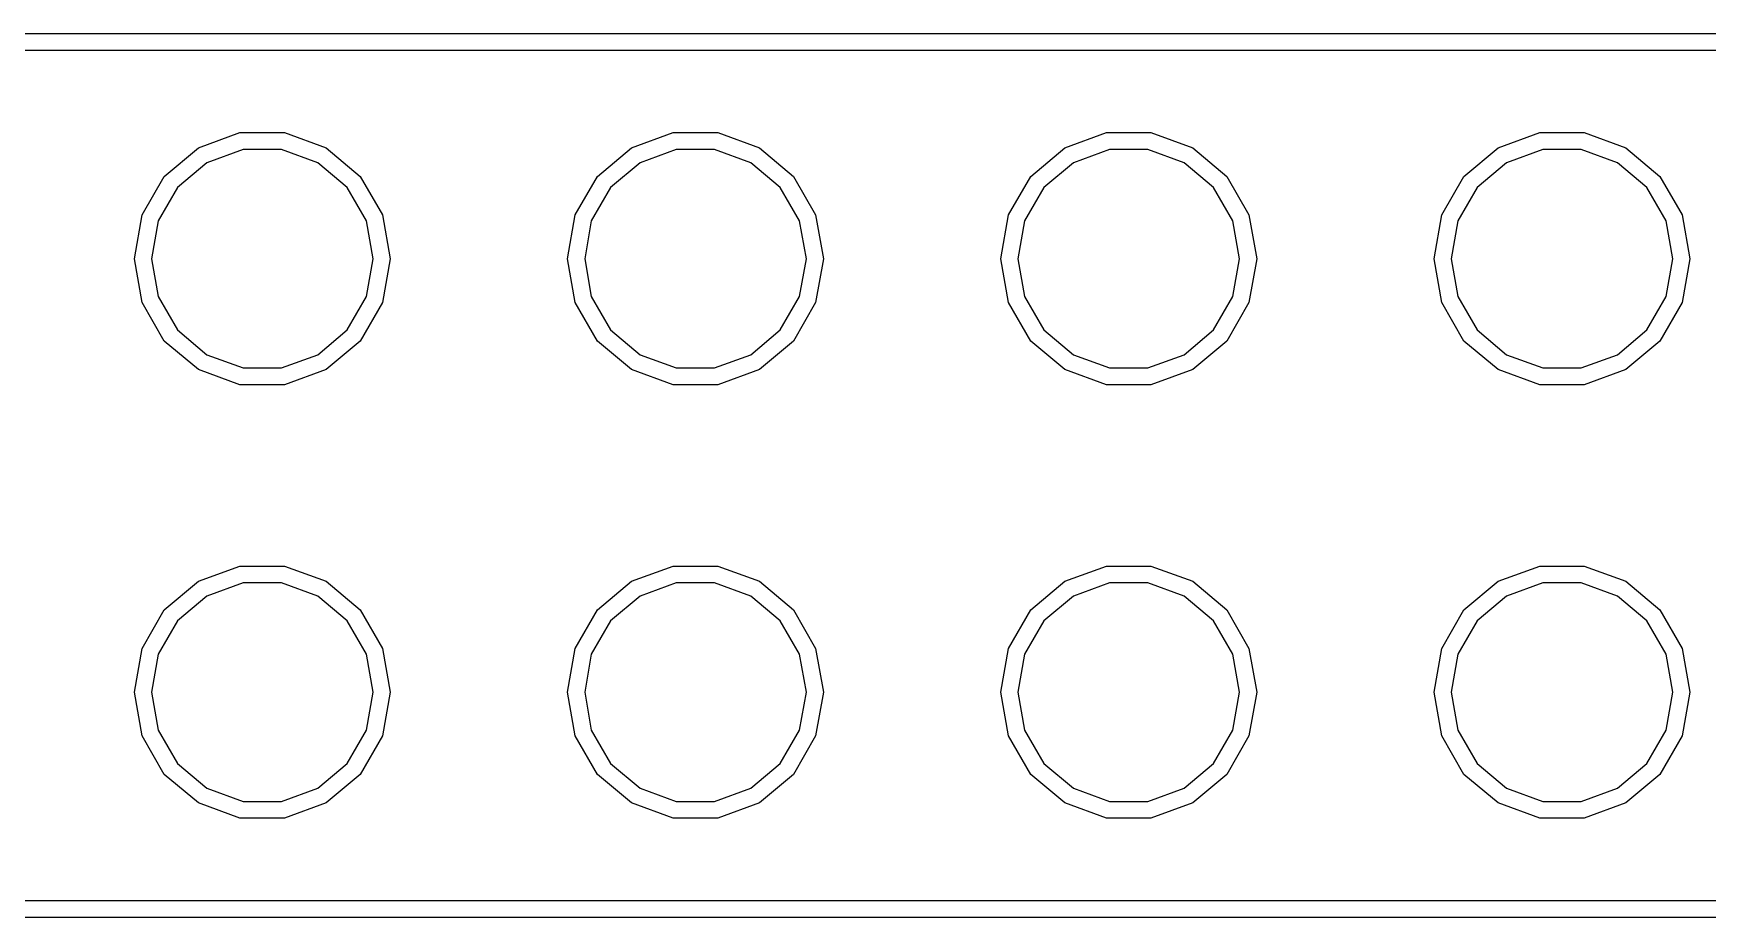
# Model space of a CAD drawing. Extents: x 105.1 to 166.9, y -128.1 to -71.6.
# Drawn here: x 138.34 to 148.15, y -128.13 to -122.95 of the extents above; entities that cross this region are included whole.
import ezdxf

# ---------------------------------------------------------------- set-up
doc = ezdxf.new("R2010")
doc.units = 0
doc.header["$MEASUREMENT"] = 0
doc.layers.add('BLACK', color=7, linetype='CONTINUOUS')

msp = doc.modelspace()

# ---------------------------------------------------------------- linework, layer by layer
at = {"layer": 'Black'}
for p, q in [((123.167, -122.949), (156.187, -122.949)), ((156.137, -123.049), (123.217, -123.049)), ((139.302, -123.619), (139.546, -123.53)), ((139.546, -123.53), (139.807, -123.53)), ((139.807, -123.53), (140.052, -123.619)), ((141.842, -123.619), (142.086, -123.53)), ((142.086, -123.53), (142.347, -123.53)), ((142.347, -123.53), (142.592, -123.619)), ((144.382, -123.619), (144.626, -123.53)), ((144.626, -123.53), (144.887, -123.53)), ((144.887, -123.53), (145.132, -123.619)), ((146.922, -123.619), (147.166, -123.53)), ((147.166, -123.53), (147.427, -123.53)), ((147.427, -123.53), (147.672, -123.619)), ((139.102, -123.787), (139.302, -123.619)), ((139.564, -123.628), (139.352, -123.706)), ((139.789, -123.628), (139.564, -123.628)), ((140.002, -123.706), (139.789, -123.628)), ((140.052, -123.619), (140.251, -123.787)), ((141.642, -123.787), (141.842, -123.619)), ((142.104, -123.628), (141.892, -123.706)), ((142.329, -123.628), (142.104, -123.628)), ((142.542, -123.706), (142.329, -123.628)), ((142.592, -123.619), (142.791, -123.787)), ((144.182, -123.787), (144.382, -123.619)), ((144.644, -123.628), (144.432, -123.706)), ((144.869, -123.628), (144.644, -123.628)), ((145.082, -123.706), (144.869, -123.628)), ((145.132, -123.619), (145.331, -123.787)), ((146.722, -123.787), (146.922, -123.619)), ((147.184, -123.628), (146.972, -123.706)), ((147.409, -123.628), (147.184, -123.628)), ((147.622, -123.706), (147.409, -123.628)), ((147.672, -123.619), (147.871, -123.787)), ((139.352, -123.706), (139.179, -123.851)), ((140.174, -123.851), (140.002, -123.706)), ((141.892, -123.706), (141.719, -123.851)), ((142.714, -123.851), (142.542, -123.706)), ((144.432, -123.706), (144.259, -123.851)), ((145.254, -123.851), (145.082, -123.706)), ((146.972, -123.706), (146.799, -123.851)), ((147.794, -123.851), (147.622, -123.706)), ((138.972, -124.012), (139.102, -123.787)), ((139.179, -123.851), (139.066, -124.046)), ((140.287, -124.046), (140.174, -123.851)), ((140.251, -123.787), (140.381, -124.012)), ((141.512, -124.012), (141.642, -123.787)), ((141.719, -123.851), (141.606, -124.046)), ((142.827, -124.046), (142.714, -123.851)), ((142.791, -123.787), (142.921, -124.012)), ((144.052, -124.012), (144.182, -123.787)), ((144.259, -123.851), (144.146, -124.046)), ((145.367, -124.046), (145.254, -123.851)), ((145.331, -123.787), (145.461, -124.012)), ((146.592, -124.012), (146.722, -123.787)), ((146.799, -123.851), (146.686, -124.046)), ((147.907, -124.046), (147.794, -123.851)), ((147.871, -123.787), (148.001, -124.012)), ((138.927, -124.269), (138.972, -124.012)), ((139.066, -124.046), (139.027, -124.269)), ((140.327, -124.269), (140.287, -124.046)), ((140.381, -124.012), (140.427, -124.269)), ((141.467, -124.269), (141.512, -124.012)), ((141.606, -124.046), (141.567, -124.269)), ((142.867, -124.269), (142.827, -124.046)), ((142.921, -124.012), (142.967, -124.269)), ((144.007, -124.269), (144.052, -124.012)), ((144.146, -124.046), (144.107, -124.269)), ((145.407, -124.269), (145.367, -124.046)), ((145.461, -124.012), (145.507, -124.269)), ((146.547, -124.269), (146.592, -124.012)), ((146.686, -124.046), (146.647, -124.269)), ((147.947, -124.269), (147.907, -124.046)), ((148.001, -124.012), (148.047, -124.269)), ((138.972, -124.525), (138.927, -124.269)), ((139.027, -124.269), (139.066, -124.491)), ((140.287, -124.491), (140.327, -124.269)), ((140.427, -124.269), (140.381, -124.525)), ((141.512, -124.525), (141.467, -124.269)), ((141.567, -124.269), (141.606, -124.491)), ((142.827, -124.491), (142.867, -124.269)), ((142.967, -124.269), (142.921, -124.525)), ((144.052, -124.525), (144.007, -124.269)), ((144.107, -124.269), (144.146, -124.491)), ((145.367, -124.491), (145.407, -124.269)), ((145.507, -124.269), (145.461, -124.525)), ((146.592, -124.525), (146.547, -124.269)), ((146.647, -124.269), (146.686, -124.491)), ((147.907, -124.491), (147.947, -124.269)), ((148.047, -124.269), (148.001, -124.525)), ((139.102, -124.751), (138.972, -124.525)), ((139.066, -124.491), (139.179, -124.686)), ((140.174, -124.686), (140.287, -124.491)), ((140.381, -124.525), (140.251, -124.751)), ((141.642, -124.751), (141.512, -124.525)), ((141.606, -124.491), (141.719, -124.686)), ((142.714, -124.686), (142.827, -124.491)), ((142.921, -124.525), (142.791, -124.751)), ((144.182, -124.751), (144.052, -124.525)), ((144.146, -124.491), (144.259, -124.686)), ((145.254, -124.686), (145.367, -124.491)), ((145.461, -124.525), (145.331, -124.751)), ((146.722, -124.751), (146.592, -124.525)), ((146.686, -124.491), (146.799, -124.686)), ((147.794, -124.686), (147.907, -124.491)), ((148.001, -124.525), (147.871, -124.751)), ((139.179, -124.686), (139.352, -124.832)), ((140.002, -124.832), (140.174, -124.686)), ((141.719, -124.686), (141.892, -124.832)), ((142.542, -124.832), (142.714, -124.686)), ((144.259, -124.686), (144.432, -124.832)), ((145.082, -124.832), (145.254, -124.686)), ((146.799, -124.686), (146.972, -124.832)), ((147.622, -124.832), (147.794, -124.686)), ((139.302, -124.918), (139.102, -124.751)), ((139.352, -124.832), (139.564, -124.909)), ((139.789, -124.909), (140.002, -124.832)), ((140.251, -124.751), (140.052, -124.918)), ((141.842, -124.918), (141.642, -124.751)), ((141.892, -124.832), (142.104, -124.909)), ((142.329, -124.909), (142.542, -124.832)), ((142.791, -124.751), (142.592, -124.918)), ((144.382, -124.918), (144.182, -124.751)), ((144.432, -124.832), (144.644, -124.909)), ((144.869, -124.909), (145.082, -124.832)), ((145.331, -124.751), (145.132, -124.918)), ((146.922, -124.918), (146.722, -124.751)), ((146.972, -124.832), (147.184, -124.909)), ((147.409, -124.909), (147.622, -124.832)), ((147.871, -124.751), (147.672, -124.918)), ((139.546, -125.007), (139.302, -124.918)), ((139.564, -124.909), (139.789, -124.909)), ((140.052, -124.918), (139.807, -125.007)), ((142.086, -125.007), (141.842, -124.918)), ((142.104, -124.909), (142.329, -124.909)), ((142.592, -124.918), (142.347, -125.007)), ((144.626, -125.007), (144.382, -124.918)), ((144.644, -124.909), (144.869, -124.909)), ((145.132, -124.918), (144.887, -125.007)), ((147.166, -125.007), (146.922, -124.918)), ((147.184, -124.909), (147.409, -124.909)), ((147.672, -124.918), (147.427, -125.007)), ((139.807, -125.007), (139.546, -125.007)), ((142.347, -125.007), (142.086, -125.007)), ((144.887, -125.007), (144.626, -125.007)), ((147.427, -125.007), (147.166, -125.007)), ((139.302, -126.159), (139.546, -126.07)), ((139.546, -126.07), (139.807, -126.07)), ((139.807, -126.07), (140.052, -126.159)), ((141.842, -126.159), (142.086, -126.07)), ((142.086, -126.07), (142.347, -126.07)), ((142.347, -126.07), (142.592, -126.159)), ((144.382, -126.159), (144.626, -126.07)), ((144.626, -126.07), (144.887, -126.07)), ((144.887, -126.07), (145.132, -126.159)), ((146.922, -126.159), (147.166, -126.07)), ((147.166, -126.07), (147.427, -126.07)), ((147.427, -126.07), (147.672, -126.159)), ((139.102, -126.327), (139.302, -126.159)), ((139.564, -126.168), (139.352, -126.246)), ((139.789, -126.168), (139.564, -126.168)), ((140.002, -126.246), (139.789, -126.168)), ((140.052, -126.159), (140.251, -126.327)), ((141.642, -126.327), (141.842, -126.159)), ((142.104, -126.168), (141.892, -126.246)), ((142.329, -126.168), (142.104, -126.168)), ((142.542, -126.246), (142.329, -126.168)), ((142.592, -126.159), (142.791, -126.327)), ((144.182, -126.327), (144.382, -126.159)), ((144.644, -126.168), (144.432, -126.246)), ((144.869, -126.168), (144.644, -126.168)), ((145.082, -126.246), (144.869, -126.168)), ((145.132, -126.159), (145.331, -126.327)), ((146.722, -126.327), (146.922, -126.159)), ((147.184, -126.168), (146.972, -126.246)), ((147.409, -126.168), (147.184, -126.168)), ((147.622, -126.246), (147.409, -126.168)), ((147.672, -126.159), (147.871, -126.327)), ((139.352, -126.246), (139.179, -126.391)), ((140.174, -126.391), (140.002, -126.246)), ((141.892, -126.246), (141.719, -126.391)), ((142.714, -126.391), (142.542, -126.246)), ((144.432, -126.246), (144.259, -126.391)), ((145.254, -126.391), (145.082, -126.246)), ((146.972, -126.246), (146.799, -126.391)), ((147.794, -126.391), (147.622, -126.246)), ((138.972, -126.552), (139.102, -126.327)), ((139.179, -126.391), (139.066, -126.586)), ((140.287, -126.586), (140.174, -126.391)), ((140.251, -126.327), (140.381, -126.552)), ((141.512, -126.552), (141.642, -126.327)), ((141.719, -126.391), (141.606, -126.586)), ((142.827, -126.586), (142.714, -126.391)), ((142.791, -126.327), (142.921, -126.552)), ((144.052, -126.552), (144.182, -126.327)), ((144.259, -126.391), (144.146, -126.586)), ((145.367, -126.586), (145.254, -126.391)), ((145.331, -126.327), (145.461, -126.552)), ((146.592, -126.552), (146.722, -126.327)), ((146.799, -126.391), (146.686, -126.586)), ((147.907, -126.586), (147.794, -126.391)), ((147.871, -126.327), (148.001, -126.552)), ((138.927, -126.809), (138.972, -126.552)), ((139.066, -126.586), (139.027, -126.809)), ((140.327, -126.809), (140.287, -126.586)), ((140.381, -126.552), (140.427, -126.809)), ((141.467, -126.809), (141.512, -126.552)), ((141.606, -126.586), (141.567, -126.809)), ((142.867, -126.809), (142.827, -126.586)), ((142.921, -126.552), (142.967, -126.809)), ((144.007, -126.809), (144.052, -126.552)), ((144.146, -126.586), (144.107, -126.809)), ((145.407, -126.809), (145.367, -126.586)), ((145.461, -126.552), (145.507, -126.809)), ((146.547, -126.809), (146.592, -126.552)), ((146.686, -126.586), (146.647, -126.809)), ((147.947, -126.809), (147.907, -126.586)), ((148.001, -126.552), (148.047, -126.809)), ((138.972, -127.065), (138.927, -126.809)), ((139.027, -126.809), (139.066, -127.031)), ((140.287, -127.031), (140.327, -126.809)), ((140.427, -126.809), (140.381, -127.065)), ((141.512, -127.065), (141.467, -126.809)), ((141.567, -126.809), (141.606, -127.031)), ((142.827, -127.031), (142.867, -126.809)), ((142.967, -126.809), (142.921, -127.065)), ((144.052, -127.065), (144.007, -126.809)), ((144.107, -126.809), (144.146, -127.031)), ((145.367, -127.031), (145.407, -126.809)), ((145.507, -126.809), (145.461, -127.065)), ((146.592, -127.065), (146.547, -126.809)), ((146.647, -126.809), (146.686, -127.031)), ((147.907, -127.031), (147.947, -126.809)), ((148.047, -126.809), (148.001, -127.065)), ((139.102, -127.291), (138.972, -127.065)), ((139.066, -127.031), (139.179, -127.226)), ((140.174, -127.226), (140.287, -127.031)), ((140.381, -127.065), (140.251, -127.291)), ((141.642, -127.291), (141.512, -127.065)), ((141.606, -127.031), (141.719, -127.226)), ((142.714, -127.226), (142.827, -127.031)), ((142.921, -127.065), (142.791, -127.291)), ((144.182, -127.291), (144.052, -127.065)), ((144.146, -127.031), (144.259, -127.226)), ((145.254, -127.226), (145.367, -127.031)), ((145.461, -127.065), (145.331, -127.291)), ((146.722, -127.291), (146.592, -127.065)), ((146.686, -127.031), (146.799, -127.226)), ((147.794, -127.226), (147.907, -127.031)), ((148.001, -127.065), (147.871, -127.291)), ((139.302, -127.458), (139.102, -127.291)), ((139.179, -127.226), (139.352, -127.372)), ((140.002, -127.372), (140.174, -127.226)), ((140.251, -127.291), (140.052, -127.458)), ((141.842, -127.458), (141.642, -127.291)), ((141.719, -127.226), (141.892, -127.372)), ((142.542, -127.372), (142.714, -127.226)), ((142.791, -127.291), (142.592, -127.458)), ((144.382, -127.458), (144.182, -127.291)), ((144.259, -127.226), (144.432, -127.372)), ((145.082, -127.372), (145.254, -127.226)), ((145.331, -127.291), (145.132, -127.458)), ((146.922, -127.458), (146.722, -127.291)), ((146.799, -127.226), (146.972, -127.372)), ((147.622, -127.372), (147.794, -127.226)), ((147.871, -127.291), (147.672, -127.458)), ((139.352, -127.372), (139.564, -127.449)), ((139.789, -127.449), (140.002, -127.372)), ((141.892, -127.372), (142.104, -127.449)), ((142.329, -127.449), (142.542, -127.372)), ((144.432, -127.372), (144.644, -127.449)), ((144.869, -127.449), (145.082, -127.372)), ((146.972, -127.372), (147.184, -127.449)), ((147.409, -127.449), (147.622, -127.372)), ((139.546, -127.547), (139.302, -127.458)), ((139.564, -127.449), (139.789, -127.449)), ((140.052, -127.458), (139.807, -127.547)), ((142.086, -127.547), (141.842, -127.458)), ((142.104, -127.449), (142.329, -127.449)), ((142.592, -127.458), (142.347, -127.547)), ((144.626, -127.547), (144.382, -127.458)), ((144.644, -127.449), (144.869, -127.449)), ((145.132, -127.458), (144.887, -127.547)), ((147.166, -127.547), (146.922, -127.458)), ((147.184, -127.449), (147.409, -127.449)), ((147.672, -127.458), (147.427, -127.547)), ((139.807, -127.547), (139.546, -127.547)), ((142.347, -127.547), (142.086, -127.547)), ((144.887, -127.547), (144.626, -127.547)), ((147.427, -127.547), (147.166, -127.547)), ((123.217, -128.029), (156.137, -128.029)), ((156.187, -128.129), (123.167, -128.129))]:
    msp.add_line(p, q, dxfattribs=at)

doc.saveas('drawing.dxf')
